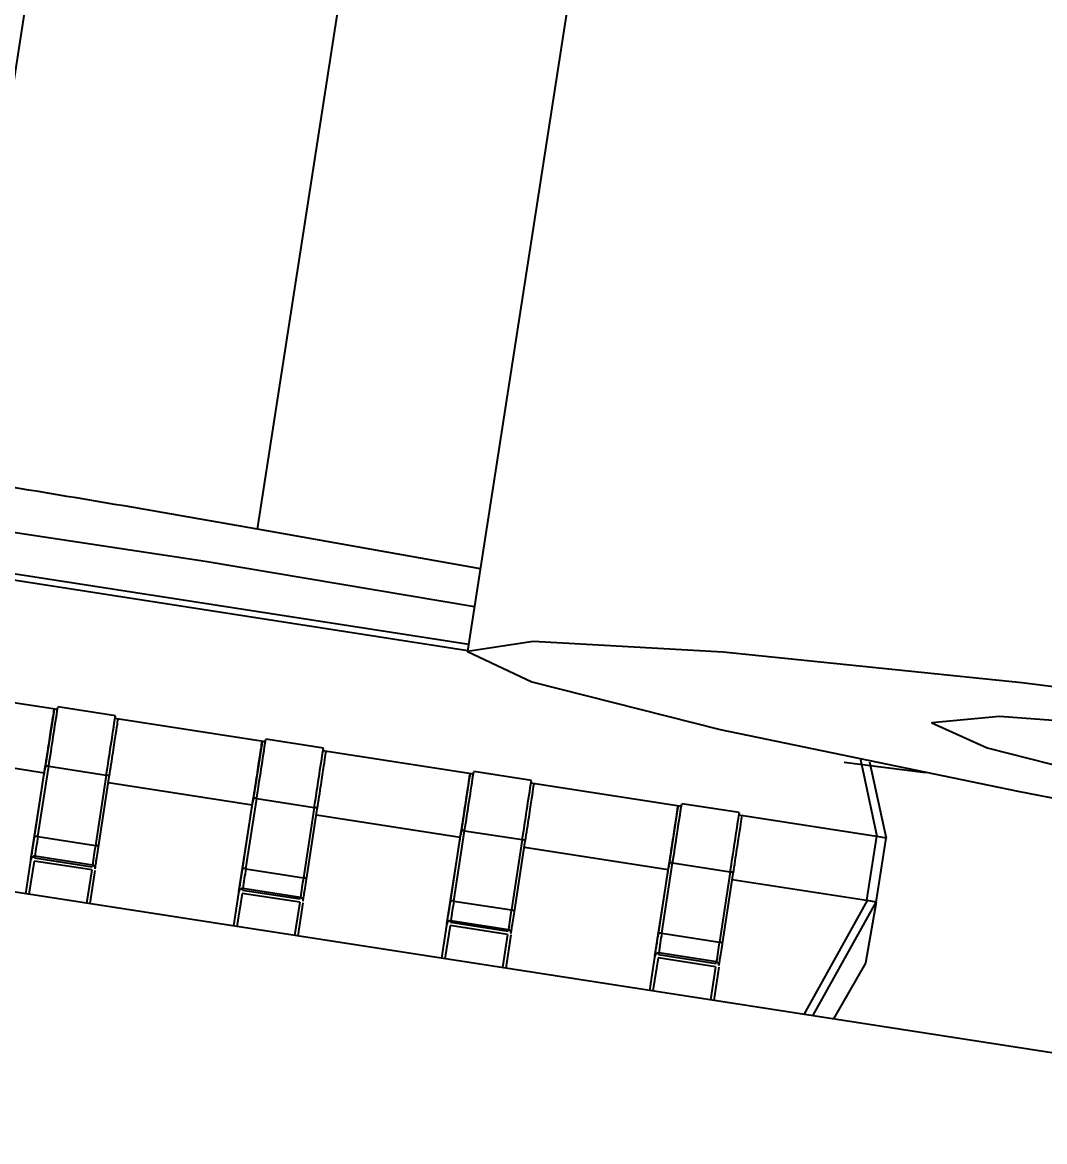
# Model space of a CAD drawing. Header units: millimetres. Extents: x -294 to 2792, y 5 to 1659.
# Drawn here: x 2322.146 to 2325.303, y 872.488 to 875.944 of the extents above; entities that cross this region are included whole.
import ezdxf

# ---------------------------------------------------------------- set-up
doc = ezdxf.new("R2010")
doc.units = ezdxf.units.MM
doc.layers.get('0').update_dxf_attribs({"lineweight": 18})
doc.styles.get("Standard").update_dxf_attribs({"font": 'txt.shx'})
doc.dimstyles.new('ISO-25', dxfattribs={"dimtxt": 2.5, "dimasz": 2.5, "dimexe": 1.25, "dimexo": 0.625, "dimtad": 1, "dimtxsty": 'Standard', "dimcen": 2.5, "dimdle": 5, "dimadec": 0, "dimazin": 0, "dimtfac": 1, "dimtmove": 0, "dimatfit": 3, "dimfxl": 1, "dimarcsym": 0})

# ---------------------------------------------------------------- blocks, each defined once
blk = doc.blocks.new('*X11')
for points in [[(2253.2207, 1111.43), (2254.388, 1111.2241), (2254.4218, 1114.829)], [(2188.2236, 742.8133), (2189.3909, 742.6075), (2188.1898, 739.2084)]]:
    blk.add_hatch(color=0).paths.add_polyline_path(points, flags=0)
at = {"color": 0, "lineweight": -2}
for p, q in [((2368.1466, 1094.7763), (2253.437, 1115.0027)), ((2253.8043, 1111.3271), (2221.9345, 930.5844)), ((2188.8073, 742.7104), (2220.6771, 923.4531)), ((2301.9145, 719.1557), (2187.205, 739.3821))]:
    blk.add_line(p, q, dxfattribs=at)
at = {"color": 0, "insert": (2221.3058, 927.0187), "char_height": 3.5, "width": 23.5, "attachment_point": 5}
blk.add_mtext('381,42', dxfattribs=at)

msp = doc.modelspace()

# ---------------------------------------------------------------- linework, layer by layer
at = {"color": 7, "linetype": 'Continuous', "lineweight": 25}
for p, q in [((2324.2861, 878.9383), (2323.5209, 874.0021)), ((2321.93, 874.5382), (2322.5422, 878.4872)), ((2322.8715, 874.379), (2323.4837, 878.328)), ((2320.0982, 874.5355), (2323.5213, 874.0047)), ((2323.5241, 874.0227), (2320.101, 874.5535)), ((2323.5603, 874.2565), (2322.8715, 874.379)), ((2331.453, 871.8117), (2317.3747, 873.9947)), ((2321.7894, 873.8949), (2322.2538, 873.8229)), ((2322.2424, 873.8146), (2322.2149, 873.6369)), ((2322.2437, 873.8217), (2322.2424, 873.8148)), ((2322.2424, 873.8146), (2322.2436, 873.8215)), ((2322.433, 873.8025), (2322.2551, 873.8301)), ((2322.4317, 873.7953), (2322.8961, 873.7233)), ((2322.8847, 873.715), (2322.8572, 873.5373)), ((2322.8847, 873.715), (2322.8859, 873.7219)), ((2322.886, 873.7221), (2322.8848, 873.7152)), ((2323.0753, 873.7029), (2322.8974, 873.7305)), ((2321.769, 873.6959), (2322.2135, 873.627)), ((2323.074, 873.6957), (2323.5385, 873.6237)), ((2324.7854, 873.4305), (2324.7348, 873.6667)), ((2322.1829, 873.4278), (2322.2165, 873.6449)), ((2322.1934, 873.43), (2322.227, 873.6472)), ((2322.2149, 873.6369), (2322.2148, 873.6359)), ((2322.2161, 873.6438), (2322.2149, 873.6369)), ((2322.227, 873.6472), (2322.4049, 873.6196)), ((2323.7176, 873.6033), (2323.5397, 873.6309)), ((2324.6839, 873.66), (2324.9352, 873.6273)), ((2324.7624, 873.661), (2324.813, 873.425)), ((2322.4049, 873.6196), (2322.3713, 873.4024)), ((2322.3806, 873.3971), (2322.4141, 873.6143)), ((2322.4114, 873.5963), (2322.8558, 873.5274)), ((2323.527, 873.6154), (2323.4995, 873.4377)), ((2323.527, 873.6154), (2323.5283, 873.6223)), ((2323.5283, 873.6225), (2323.5271, 873.6156)), ((2323.7163, 873.5961), (2324.1808, 873.5241)), ((2322.1722, 873.3597), (2322.2058, 873.5768)), ((2322.8252, 873.3282), (2322.8588, 873.5453)), ((2322.8357, 873.3304), (2322.8693, 873.5476)), ((2322.8572, 873.5373), (2322.8571, 873.5363)), ((2322.8584, 873.5442), (2322.8572, 873.5373)), ((2322.8693, 873.5476), (2323.0472, 873.52)), ((2324.3599, 873.5037), (2324.1821, 873.5313)), ((2323.0472, 873.52), (2323.0136, 873.3028)), ((2323.0229, 873.2975), (2323.0565, 873.5147)), ((2323.0537, 873.4967), (2323.4982, 873.4278)), ((2324.1694, 873.5158), (2324.1418, 873.3381)), ((2324.1706, 873.5229), (2324.1694, 873.516)), ((2324.1694, 873.5158), (2324.1706, 873.5227)), ((2324.3587, 873.4965), (2324.7836, 873.4306)), ((2322.8145, 873.2601), (2322.8481, 873.4772)), ((2322.1934, 873.43), (2322.3713, 873.4024)), ((2323.4676, 873.2286), (2323.5012, 873.4457)), ((2323.478, 873.2308), (2323.5116, 873.448)), ((2323.4995, 873.4377), (2323.4994, 873.4367)), ((2323.5007, 873.4446), (2323.4995, 873.4377)), ((2323.5116, 873.448), (2323.6895, 873.4204)), ((2324.7836, 873.4306), (2324.753, 873.2332)), ((2324.7824, 873.2273), (2324.813, 873.4247)), ((2324.7836, 873.4306), (2324.7854, 873.4305)), ((2324.813, 873.425), (2324.7854, 873.4305)), ((2324.813, 873.4247), (2324.813, 873.425)), ((2323.6895, 873.4204), (2323.6559, 873.2032)), ((2323.6652, 873.1979), (2323.6988, 873.4151)), ((2323.696, 873.3971), (2324.1405, 873.3282)), ((2322.1561, 873.2533), (2322.172, 873.3559)), ((2322.1819, 873.3541), (2322.166, 873.2518)), ((2322.172, 873.3559), (2322.1726, 873.3607)), ((2322.3598, 873.3266), (2322.1819, 873.3541)), ((2322.1835, 873.3643), (2322.184, 873.3691)), ((2322.1835, 873.3643), (2322.3613, 873.3367)), ((2322.3619, 873.3415), (2322.184, 873.3691)), ((2323.4568, 873.1605), (2323.4904, 873.3776)), ((2322.3598, 873.3266), (2322.3439, 873.2242)), ((2322.3697, 873.3253), (2322.3538, 873.2227)), ((2322.3619, 873.3415), (2322.3613, 873.3367)), ((2322.8357, 873.3304), (2323.0136, 873.3028)), ((2324.1099, 873.129), (2324.1435, 873.3461)), ((2324.1204, 873.1312), (2324.154, 873.3484)), ((2324.1418, 873.3381), (2324.1417, 873.3371)), ((2324.143, 873.345), (2324.1418, 873.3381)), ((2324.154, 873.3484), (2324.3318, 873.3208)), ((2324.3318, 873.3208), (2324.2982, 873.1036)), ((2324.3075, 873.0983), (2324.3411, 873.3155)), ((2324.3383, 873.2975), (2324.753, 873.2332)), ((2322.7984, 873.1537), (2322.8144, 873.2563)), ((2322.8242, 873.2545), (2322.8083, 873.1522)), ((2322.8144, 873.2563), (2322.8149, 873.2611)), ((2323.0021, 873.227), (2322.8242, 873.2545)), ((2322.8258, 873.2647), (2322.8263, 873.2695)), ((2322.8258, 873.2647), (2323.0037, 873.2371)), ((2323.0042, 873.2419), (2322.8263, 873.2695)), ((2324.0992, 873.0609), (2324.1328, 873.278)), ((2323.0021, 873.227), (2322.9862, 873.1246)), ((2323.012, 873.2257), (2322.9961, 873.1231)), ((2323.0042, 873.2419), (2323.0037, 873.2371)), ((2323.478, 873.2308), (2323.6559, 873.2032)), ((2324.7548, 873.2327), (2324.5589, 872.8807)), ((2324.5871, 872.8764), (2324.7823, 873.2272)), ((2324.7824, 873.2273), (2324.7492, 873.0392)), ((2324.753, 873.2332), (2324.7548, 873.2327)), ((2324.7823, 873.2272), (2324.7548, 873.2327)), ((2324.7823, 873.2272), (2324.7824, 873.2273)), ((2323.4408, 873.0541), (2323.4567, 873.1567)), ((2323.4665, 873.1549), (2323.4507, 873.0526)), ((2323.4567, 873.1567), (2323.4573, 873.1615)), ((2323.6444, 873.1274), (2323.4665, 873.1549)), ((2323.4681, 873.1651), (2323.4687, 873.1699)), ((2323.4681, 873.1651), (2323.646, 873.1375)), ((2323.6465, 873.1423), (2323.4687, 873.1699)), ((2323.6444, 873.1274), (2323.6285, 873.025)), ((2323.6543, 873.1261), (2323.6384, 873.0235)), ((2323.6465, 873.1423), (2323.646, 873.1375)), ((2324.1204, 873.1312), (2324.2982, 873.1036)), ((2324.0831, 872.9545), (2324.099, 873.0571)), ((2324.1089, 873.0553), (2324.093, 872.953)), ((2324.099, 873.0571), (2324.0996, 873.0619)), ((2324.2867, 873.0278), (2324.1089, 873.0553)), ((2324.1104, 873.0655), (2324.111, 873.0703)), ((2324.1104, 873.0655), (2324.2883, 873.0379)), ((2324.2889, 873.0427), (2324.111, 873.0703)), ((2324.2889, 873.0427), (2324.2883, 873.0379)), ((2324.2867, 873.0278), (2324.2709, 872.9254)), ((2324.2966, 873.0265), (2324.2807, 872.9239)), ((2324.7491, 873.039), (2324.6508, 872.8665)), ((2324.7492, 873.0392), (2324.7491, 873.039))]:
    msp.add_line(p, q, dxfattribs=at)
for points in [[(2323.5421, 874.1394), (2322.7103, 874.2787), (2321.7689, 874.421), (2320.9178, 874.5343), (2320.2718, 874.6032), (2319.9183, 874.6184), (2319.9049, 874.578), (2320.0645, 874.5285)], [(2330.522, 873.1198), (2329.1733, 873.3464), (2327.7669, 873.5641), (2326.4168, 873.7552), (2325.2324, 873.9043), (2324.3096, 873.9993), (2323.7232, 874.0324), (2323.5208, 874.001), (2323.7186, 873.9077), (2324.3006, 873.7599), (2325.2198, 873.5698), (2325.4644, 873.523)], [(2329.9246, 873.1536), (2328.8099, 873.3396), (2327.6576, 873.5145), (2326.5924, 873.6592), (2325.7298, 873.758), (2325.1632, 873.8003), (2324.9542, 873.7815), (2325.1252, 873.7036), (2325.4498, 873.6212)]]:
    msp.add_lwpolyline(points, dxfattribs=at)
for centre, radius, start, end in [((2312.5906, 816.4377), 58.8464, 79.938319, 80.868034), ((2286.531, 879.2234), 36.1289, 351.12138, 351.41445), ((2282.6072, 879.8287), 40.2791, 351.13242, 351.3957), ((2287.1733, 879.1238), 36.1289, 351.12138, 351.41445), ((2283.2495, 879.7291), 40.2791, 351.13242, 351.3957), ((2322.2234, 873.6382), 0.00966, 68.4353, 135.8212), ((2287.8156, 879.0242), 36.1289, 351.12138, 351.41445), ((2322.4055, 873.61), 0.00962, 26.4139, 94.0085), ((2283.8919, 879.6295), 40.2791, 351.13242, 351.3957), ((2322.8658, 873.5386), 0.00966, 68.4353, 135.8212), ((2288.4579, 878.9246), 36.1289, 351.12138, 351.41445), ((2323.0479, 873.5104), 0.00962, 26.4139, 94.0085), ((2284.5342, 879.5299), 40.2791, 351.13242, 351.3957), ((2322.1898, 873.421), 0.00966, 68.4353, 135.8212), ((2337.209, 871.0909), 15.1967, 171.14567, 171.37816), ((2323.5081, 873.439), 0.00966, 68.4353, 135.8212), ((2337.3868, 871.0633), 15.1967, 171.14567, 171.37816), ((2322.3719, 873.3928), 0.00962, 26.4139, 94.0085), ((2323.6902, 873.4108), 0.00962, 26.4139, 94.0085), ((2322.1825, 873.3592), 0.01, 81.1766, 171.1748), ((2322.3604, 873.3316), 0.01, 351.1938, 81.1956), ((2322.8322, 873.3214), 0.00966, 68.4353, 135.8212), ((2337.8513, 870.9913), 15.1967, 171.14567, 171.37816), ((2324.1504, 873.3394), 0.00966, 68.4353, 135.8212), ((2324.3325, 873.3112), 0.00962, 26.4139, 94.0085), ((2338.0292, 870.9637), 15.1967, 171.14567, 171.37816), ((2323.0143, 873.2932), 0.00962, 26.4139, 94.0085), ((2322.8248, 873.2596), 0.01, 81.1766, 171.1748), ((2323.0027, 873.232), 0.01, 351.1938, 81.1956), ((2323.4745, 873.2218), 0.00966, 68.4353, 135.8212), ((2338.4936, 870.8917), 15.1967, 171.14567, 171.37816), ((2338.6715, 870.8641), 15.1967, 171.14567, 171.37816), ((2323.6566, 873.1936), 0.00962, 26.4139, 94.0085), ((2323.4671, 873.16), 0.01, 81.1766, 171.1748), ((2323.645, 873.1324), 0.01, 351.1938, 81.1956), ((2324.1168, 873.1222), 0.00966, 68.4353, 135.8212), ((2339.1359, 870.7921), 15.1967, 171.14567, 171.37816), ((2339.3138, 870.7645), 15.1967, 171.14567, 171.37816), ((2324.2989, 873.094), 0.00962, 26.4139, 94.0085), ((2324.1095, 873.0604), 0.01, 81.1766, 171.1748), ((2324.2873, 873.0328), 0.01, 351.1938, 81.1956)]:
    msp.add_arc(centre, radius, start, end, dxfattribs=at)
for points, knots in [([(2322.2165, 873.6449), (2322.2205, 873.6709), (2322.2286, 873.7231), (2322.2373, 873.7799), (2322.2432, 873.8182), (2322.2435, 873.8204), (2322.2436, 873.8215)], [0, 0, 0, 0, 0.044516, 0.0893065, 0.1338374, 0.1786401, 0.1786401, 0.1786401, 0.1786401]), ([(2322.4141, 873.6143), (2322.4182, 873.6405), (2322.4263, 873.6928), (2322.435, 873.7495), (2322.4408, 873.7874), (2322.4411, 873.7897), (2322.4413, 873.7908)], [0, 0, 0, 0, 0.0448026, 0.0893336, 0.1341241, 0.1786401, 0.1786401, 0.1786401, 0.1786401]), ([(2322.8588, 873.5453), (2322.8628, 873.5713), (2322.8709, 873.6235), (2322.8797, 873.6803), (2322.8855, 873.7186), (2322.8858, 873.7208), (2322.8859, 873.7219)], [0, 0, 0, 0, 0.044516, 0.0893065, 0.1338374, 0.1786401, 0.1786401, 0.1786401, 0.1786401]), ([(2323.0565, 873.5147), (2323.0605, 873.5409), (2323.0686, 873.5932), (2323.0773, 873.6499), (2323.0831, 873.6878), (2323.0834, 873.6901), (2323.0836, 873.6912)], [0, 0, 0, 0, 0.0448026, 0.0893336, 0.1341241, 0.1786401, 0.1786401, 0.1786401, 0.1786401]), ([(2322.2058, 873.5768), (2322.2073, 873.5868), (2322.2104, 873.6066), (2322.2137, 873.6281), (2322.2159, 873.6424), (2322.216, 873.6433), (2322.2161, 873.6438)], [0, 0, 0, 0, 0.0170411, 0.03388967, 0.05092304, 0.06776002, 0.06776002, 0.06776002, 0.06776002]), ([(2323.5012, 873.4457), (2323.5052, 873.4717), (2323.5132, 873.5239), (2323.522, 873.5807), (2323.5278, 873.619), (2323.5281, 873.6212), (2323.5283, 873.6223)], [0, 0, 0, 0, 0.044516, 0.0893065, 0.1338374, 0.1786401, 0.1786401, 0.1786401, 0.1786401]), ([(2323.6988, 873.4151), (2323.7028, 873.4413), (2323.7109, 873.4936), (2323.7197, 873.5503), (2323.7255, 873.5882), (2323.7258, 873.5905), (2323.7259, 873.5916)], [0, 0, 0, 0, 0.0448026, 0.0893336, 0.1341241, 0.1786401, 0.1786401, 0.1786401, 0.1786401]), ([(2322.8481, 873.4772), (2322.8497, 873.4872), (2322.8527, 873.507), (2322.856, 873.5285), (2322.8582, 873.5428), (2322.8583, 873.5437), (2322.8584, 873.5442)], [0, 0, 0, 0, 0.0170411, 0.03388967, 0.05092304, 0.06776002, 0.06776002, 0.06776002, 0.06776002]), ([(2324.1435, 873.3461), (2324.1475, 873.3721), (2324.1556, 873.4243), (2324.1643, 873.4811), (2324.1702, 873.5194), (2324.1705, 873.5216), (2324.1706, 873.5227)], [0, 0, 0, 0, 0.044516, 0.0893065, 0.1338374, 0.1786401, 0.1786401, 0.1786401, 0.1786401]), ([(2324.3411, 873.3155), (2324.3452, 873.3417), (2324.3532, 873.394), (2324.362, 873.4507), (2324.3678, 873.4886), (2324.3681, 873.4909), (2324.3682, 873.492)], [0, 0, 0, 0, 0.0448026, 0.0893336, 0.1341241, 0.1786401, 0.1786401, 0.1786401, 0.1786401]), ([(2322.1726, 873.3607), (2322.1728, 873.3618), (2322.1731, 873.364), (2322.1753, 873.3787), (2322.1786, 873.3996), (2322.1815, 873.4183), (2322.1829, 873.4278)], [0, 0, 0, 0, 0.01685568, 0.03390645, 0.05077254, 0.06782984, 0.06782984, 0.06782984, 0.06782984]), ([(2323.4904, 873.3776), (2323.492, 873.3876), (2323.495, 873.4074), (2323.4984, 873.4289), (2323.5005, 873.4432), (2323.5007, 873.4441), (2323.5007, 873.4446)], [0, 0, 0, 0, 0.0170411, 0.03388967, 0.05092304, 0.06776002, 0.06776002, 0.06776002, 0.06776002]), ([(2322.3702, 873.3301), (2322.3704, 873.3311), (2322.3707, 873.3333), (2322.373, 873.3482), (2322.3762, 873.3692), (2322.3791, 873.3878), (2322.3806, 873.3971)], [0, 0, 0, 0, 0.0170573, 0.03392339, 0.05097416, 0.06782984, 0.06782984, 0.06782984, 0.06782984]), ([(2322.8149, 873.2611), (2322.8151, 873.2622), (2322.8154, 873.2644), (2322.8177, 873.2791), (2322.8209, 873.3), (2322.8238, 873.3187), (2322.8252, 873.3282)], [0, 0, 0, 0, 0.01685568, 0.03390645, 0.05077254, 0.06782984, 0.06782984, 0.06782984, 0.06782984]), ([(2324.1328, 873.278), (2324.1343, 873.288), (2324.1374, 873.3078), (2324.1407, 873.3293), (2324.1429, 873.3436), (2324.143, 873.3445), (2324.143, 873.345)], [0, 0, 0, 0, 0.0170411, 0.03388967, 0.05092304, 0.06776002, 0.06776002, 0.06776002, 0.06776002]), ([(2323.0126, 873.2305), (2323.0127, 873.2315), (2323.013, 873.2337), (2323.0153, 873.2486), (2323.0186, 873.2696), (2323.0214, 873.2882), (2323.0229, 873.2975)], [0, 0, 0, 0, 0.0170573, 0.03392339, 0.05097416, 0.06782984, 0.06782984, 0.06782984, 0.06782984]), ([(2323.4573, 873.1615), (2323.4574, 873.1626), (2323.4577, 873.1648), (2323.46, 873.1795), (2323.4632, 873.2004), (2323.4661, 873.2191), (2323.4676, 873.2286)], [0, 0, 0, 0, 0.01685568, 0.03390645, 0.05077254, 0.06782984, 0.06782984, 0.06782984, 0.06782984]), ([(2323.6549, 873.1309), (2323.6551, 873.1319), (2323.6554, 873.1341), (2323.6576, 873.149), (2323.6609, 873.17), (2323.6638, 873.1886), (2323.6652, 873.1979)], [0, 0, 0, 0, 0.0170573, 0.03392339, 0.05097416, 0.06782984, 0.06782984, 0.06782984, 0.06782984]), ([(2324.0996, 873.0619), (2324.0997, 873.063), (2324.1001, 873.0652), (2324.1023, 873.0799), (2324.1055, 873.1008), (2324.1084, 873.1195), (2324.1099, 873.129)], [0, 0, 0, 0, 0.01685568, 0.03390645, 0.05077254, 0.06782984, 0.06782984, 0.06782984, 0.06782984]), ([(2324.2972, 873.0313), (2324.2974, 873.0324), (2324.2977, 873.0345), (2324.3, 873.0494), (2324.3032, 873.0704), (2324.3061, 873.089), (2324.3075, 873.0983)], [0, 0, 0, 0, 0.0170573, 0.03392339, 0.05097416, 0.06782984, 0.06782984, 0.06782984, 0.06782984])]:
    msp.add_open_spline(points, degree=3, knots=knots, dxfattribs=at)

# ---------------------------------------------------------------- dimensions: what is measured, and where the dimension line sits
at = {"color": 1}
dim = msp.add_linear_dim(base=(2254.4218, 1114.829), p1=(2302.8993, 718.982), p2=(2369.1314, 1094.6026), angle=80, dimstyle='ISO-25', override={"dimtxt": 3.5, "dimasz": 3.556, "dimexe": 1, "dimexo": 1, "dimgap": 1.524, "dimtih": 1, "dimtoh": 1, "dimzin": 0, "dimsah": 1, "dimdle": 7.112, "dimadec": 2, "dimtolj": 1, "dimtzin": 0}, dxfattribs=at)
dim.commit()
dim.dimension.update_dxf_attribs({"geometry": '*X11', "text_midpoint": (2221.3058, 927.0187)})

doc.saveas('drawing.dxf')
